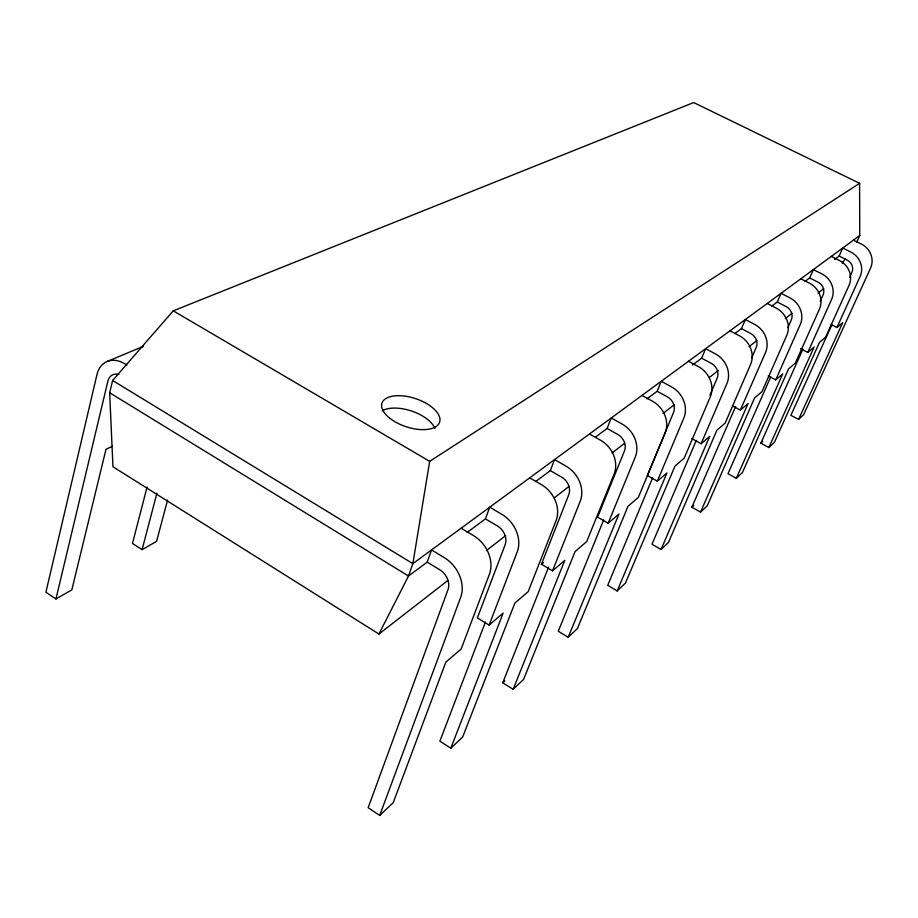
<?xml version="1.0" encoding="UTF-8"?>
<svg xmlns="http://www.w3.org/2000/svg" width="918" height="918" viewBox="0 0 918 918"><rect width="100%" height="100%" fill="white"/><g stroke="black" fill="none" stroke-linecap="round" stroke-linejoin="round"><path stroke-width="1.38" d="M859.615 183.325L429.681 461.352L412.859 563.652L408.51 576.011L378.916 634.028L112.948 466.746L109.667 392.766L112.616 380.488L173.25 310.835L693.687 102.552L859.615 183.325L859.753 235.524L856.827 242.054M126.902 365.066L124.687 363.723A28.814 20.953 63.7 0 0 96.987 374.498L45.9 592.259L55.952 598.961L107.888 381.154A14.413 10.477 63.7 0 1 118.801 374.498M147.075 487.056L132.479 543.467L142.095 549.664L156.576 541.368L167.592 500.023M142.095 549.664L156.909 493.23M427.203 562.126L431.54 549.928L444.197 557.582A30.764 24.029 53.6 0 1 460.687 597.308L379.696 815.448L368.141 807.737L448.018 589.574A15.377 12.014 53.6 0 0 439.791 569.78L427.203 562.126L408.51 576.011L109.667 392.766M485.427 518.865L489.742 507.195L501.813 514.309A29.02 23.317 53.3 0 1 517.224 551.89L489.099 625.101L477.371 617.906L505.141 544.707A14.516 11.659 53.3 0 0 497.453 525.98L485.427 518.865L467.101 532.474M485.415 622.083L439.871 741.159L450.83 748.204L462.649 737.028L514.872 603.057L528.183 591.662L556.044 520.701A27.827 22.778 53.1 0 0 541.379 484.601L529.709 477.853M550.318 470.647L554.564 459.597L565.981 466.126A27.081 22.434 52.9 0 1 580.199 501.308L552.533 570.835L541.425 564.237L568.781 494.71A13.54 11.211 52.9 0 0 561.678 477.176L550.318 470.647L535.607 481.571M450.83 748.204L503.144 613.086L489.099 625.101M589.459 433.984L600.498 440.204A26.048 21.917 52.6 0 1 614.096 474.078L586.74 541.563L575.07 551.546L523.558 679.446L513.151 689.292L502.731 682.797L548.562 567.14M607.085 428.476L611.25 417.977L622.071 424.013A25.394 21.573 52.5 0 1 635.267 457.072L608.152 523.249L597.618 517.144L624.447 450.99A12.691 10.787 52.5 0 0 617.86 434.501L607.085 428.476L595.598 437.014M513.151 689.292L564.811 560.336L552.533 570.835M603.688 519.909L558.282 631.24L568.196 637.253L577.422 628.52L628.038 506.231L638.354 497.395L665.102 433.101A24.476 21.08 52.2 0 0 652.457 401.189L641.969 395.428M646.938 398.86L657.162 391.275L661.235 381.28L671.506 386.88A23.902 20.758 51.9 0 1 683.818 418.069L657.334 481.17L647.305 475.513M568.196 637.253L618.973 513.988L608.152 523.249M647.856 474.193L673.548 412.423A11.945 10.385 51.9 0 0 667.397 396.874L657.162 391.275M692.493 365.02L701.662 358.204L705.632 348.679L715.42 353.9A22.571 19.989 51.4 0 1 726.964 383.414L701.122 443.704L691.564 438.425M652.629 477.853L607.716 585.351L617.171 590.94L625.422 583.148L674.994 466.057L684.197 458.185L710.303 396.805A23.088 20.288 51.6 0 0 698.46 366.638L688.489 361.279M617.171 590.94L666.938 472.942L657.334 481.17M709.935 395.188L717.176 378.147A11.28 9.995 51.4 0 0 711.416 363.425L701.662 358.204M734.859 333.532L741.469 328.633L745.347 319.521L754.688 324.421A21.378 19.255 50.7 0 1 765.543 352.432L740.367 410.128L732.369 405.802M696.314 440.353L651.987 544.248L661.04 549.48L668.453 542.469L716.924 430.175L725.163 423.129L750.603 364.423A21.837 19.542 51 0 0 739.495 335.827L729.971 330.813M661.04 549.48L709.717 436.348L701.122 443.704M751.658 357.986L756.202 347.497A10.695 9.628 50.7 0 0 750.775 333.521L741.469 328.633M771.946 305.981L777.294 302.011L781.069 293.301L789.996 297.902A20.311 18.567 49.9 0 1 800.244 324.547L775.733 379.868L768.24 375.875M767.218 303.468L776.307 308.184A20.724 18.842 50.2 0 1 786.783 335.357L762.009 391.607L754.585 397.964L707.239 505.795L700.537 512.129L691.874 507.218L735.639 406.479M700.537 512.129L748.09 403.518L740.367 410.128M787.919 327.623L791.316 319.912A10.155 9.283 49.9 0 0 786.198 306.612L777.294 302.011M805.12 281.333L809.699 277.936L813.371 269.582L821.931 273.92A19.347 17.924 48.9 0 1 831.628 299.337L807.771 352.455L800.588 348.691M770.604 377.126L727.997 473.688L736.316 478.312L742.398 472.563L788.596 368.864L795.321 363.103L819.441 309.125A19.726 18.176 49.3 0 0 809.527 283.237L800.829 278.785M736.316 478.312L782.721 373.89L775.733 379.868M834.577 259.45L839.155 256.053L842.735 248.021L850.94 252.129A18.475 17.304 47.7 0 1 860.155 276.421L836.941 327.508L831.18 324.536M820.187 301.437L823.067 294.965A9.673 8.962 48.9 0 0 818.225 282.285L809.699 277.936M831.318 256.409L839.66 260.609A18.808 17.545 48.2 0 1 849.058 285.337L825.592 337.204L819.464 342.448L774.402 442.304L768.848 447.548L760.861 443.187L802.894 349.207M768.848 447.548L814.128 347.015L807.771 352.455M849.632 277.397L851.938 272.29A9.237 8.652 47.7 0 0 847.337 260.161L839.155 256.053M831.823 324.892L790.891 415.315L798.58 419.446L803.663 414.638L870.585 268.045A18.153 17.086 47.1 0 0 861.554 244.165L853.465 240.137M798.58 419.446L842.735 322.551L836.941 327.508M842.219 263.225L845.512 258.555M379.696 815.448L393.237 802.653L445.85 662.107L461.169 649.003L489.42 574.22A29.881 23.673 53.5 0 0 473.481 535.584L461.123 528.206M502.731 682.797L504.831 680.846M691.874 507.218L693.813 505.428M760.861 443.187L762.732 441.455M541.425 564.237L543.49 562.505M378.916 634.028L447.961 580.417M486.448 550.536L505.692 535.596M554.369 497.808L569.08 486.391M612.088 452.987L624.538 443.325M663.025 413.444L674.351 404.654M709.442 377.413L718.496 370.379M749.054 346.66L756.983 340.498M785.28 318.535L792.062 313.256M818.099 293.049L823.756 288.654M859.753 235.524L412.859 563.652L112.616 380.488M55.952 598.961L71.834 589.872L105.983 449.315L112.34 446.251M107.395 361.382L143.174 346.419A28.056 20.724 63.8 0 0 140.752 347.635M173.25 310.835L429.681 461.352M382.29 410.725A30.225 14.975 18.2 0 1 411.654 411.046A30.225 14.975 18.2 0 1 434.902 428.408M389.611 418.103A30.34 14.826 18.2 0 0 438.77 423.875A30.34 14.826 18.2 0 0 403.943 396.002A30.34 14.826 18.2 0 0 389.611 418.103"/></g></svg>
